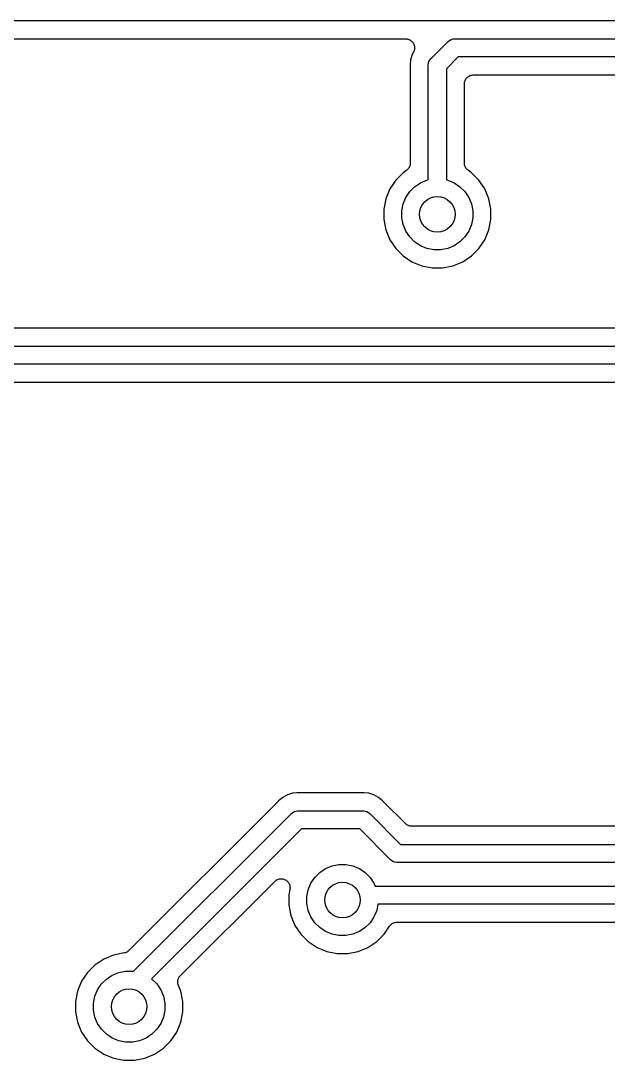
# Model space of a CAD drawing. Extents: x 0.48 to 2.43, y -7.79 to -4.85.
# Drawn here: x 0.8853 to 1.0804, y -6.0021 to -5.6565 of the extents above; entities that cross this region are included whole.
import ezdxf

# ---------------------------------------------------------------- set-up
doc = ezdxf.new("R2010")
doc.units = 0
doc.header["$MEASUREMENT"] = 0
doc.layers.add('BLACK', color=7, linetype='CONTINUOUS')

msp = doc.modelspace()

# ---------------------------------------------------------------- linework, layer by layer
at = {"layer": 'BLACK', "linetype": 'CONTINUOUS'}
for p, q in [((1.26254, -5.65654), (0.698093, -5.65654)), ((0.701821, -5.66254), (1.01307, -5.66254)), ((1.01307, -5.66254), (1.01311, -5.66254)), ((1.01311, -5.66254), (1.01325, -5.66256)), ((1.01325, -5.66256), (1.01339, -5.66256)), ((1.01339, -5.66256), (1.01354, -5.66259)), ((1.01354, -5.66259), (1.01369, -5.66261)), ((1.01369, -5.66261), (1.01383, -5.66265)), ((1.01383, -5.66265), (1.01396, -5.66268)), ((1.01396, -5.66268), (1.01411, -5.66274)), ((1.01411, -5.66274), (1.01425, -5.66279)), ((1.01425, -5.66279), (1.01438, -5.66285)), ((1.01438, -5.66285), (1.0145, -5.66291)), ((1.0145, -5.66291), (1.01463, -5.66299)), ((1.01463, -5.66299), (1.01477, -5.66307)), ((1.01477, -5.66307), (1.01487, -5.66316)), ((1.02721, -5.66341), (1.02766, -5.66304)), ((1.02766, -5.66304), (1.02818, -5.66276)), ((1.02818, -5.66276), (1.02875, -5.66259)), ((1.02875, -5.66259), (1.02919, -5.66254)), ((1.02919, -5.66254), (1.02934, -5.66253)), ((1.02934, -5.66253), (1.02949, -5.66254)), ((1.02949, -5.66254), (1.14177, -5.66254)), ((1.01487, -5.66316), (1.01499, -5.66324)), ((1.01499, -5.66324), (1.0151, -5.66335)), ((1.0151, -5.66335), (1.01521, -5.66344)), ((1.01521, -5.66344), (1.0153, -5.66355)), ((1.0153, -5.66355), (1.0154, -5.66365)), ((1.0154, -5.66365), (1.01548, -5.66378)), ((1.01548, -5.66378), (1.01558, -5.6639)), ((1.01558, -5.6639), (1.01565, -5.66402)), ((1.01565, -5.66402), (1.01572, -5.66414)), ((1.01572, -5.66414), (1.01578, -5.66428)), ((1.01578, -5.66428), (1.01585, -5.66442)), ((1.01585, -5.66442), (1.01589, -5.66455)), ((1.01594, -5.66642), (1.01588, -5.66656)), ((1.01589, -5.66455), (1.01594, -5.66468)), ((1.01594, -5.66468), (1.01597, -5.66483)), ((1.01597, -5.66628), (1.01594, -5.66642)), ((1.01597, -5.66483), (1.01602, -5.66498)), ((1.01601, -5.66615), (1.01597, -5.66628)), ((1.01603, -5.66599), (1.01601, -5.66615)), ((1.01602, -5.66498), (1.01603, -5.66512)), ((1.01603, -5.66512), (1.01606, -5.66526)), ((1.01606, -5.66584), (1.01603, -5.66599)), ((1.01606, -5.66526), (1.01606, -5.66541)), ((1.01606, -5.66541), (1.01607, -5.66556)), ((1.01607, -5.66556), (1.01606, -5.6657)), ((1.01606, -5.6657), (1.01606, -5.66584)), ((1.0216, -5.66903), (1.02711, -5.66353)), ((1.02711, -5.66353), (1.02721, -5.66341)), ((1.01475, -5.6695), (1.01458, -5.67126)), ((1.01527, -5.6678), (1.01475, -5.6695)), ((1.01572, -5.66696), (1.01527, -5.6678)), ((1.01577, -5.66683), (1.01572, -5.66696)), ((1.01584, -5.66671), (1.01577, -5.66683)), ((1.01588, -5.66656), (1.01584, -5.66671)), ((1.02086, -5.67007), (1.02112, -5.66959)), ((1.02112, -5.66959), (1.02128, -5.66939)), ((1.02128, -5.66939), (1.02149, -5.66913)), ((1.02149, -5.66913), (1.0216, -5.66903)), ((1.03058, -5.66854), (1.02662, -5.6725)), ((1.14068, -5.66854), (1.03058, -5.66854)), ((1.01458, -5.67126), (1.01461, -5.67156)), ((1.01461, -5.67156), (1.01461, -5.6716)), ((1.01461, -5.6716), (1.01461, -5.67172)), ((1.01461, -5.67172), (1.01462, -5.67185)), ((1.01462, -5.67185), (1.01462, -5.70386)), ((1.02061, -5.67126), (1.02067, -5.67067)), ((1.02062, -5.67141), (1.02061, -5.67126)), ((1.02062, -5.70942), (1.02062, -5.67141)), ((1.02067, -5.67067), (1.02069, -5.67061)), ((1.02069, -5.67061), (1.02084, -5.67011)), ((1.02084, -5.67011), (1.02086, -5.67007)), ((1.02662, -5.6725), (1.02662, -5.70942)), ((1.03269, -5.67692), (1.03277, -5.67665)), ((1.03277, -5.67665), (1.03286, -5.67638)), ((1.03286, -5.67636), (1.033, -5.67612)), ((1.03286, -5.67637), (1.03286, -5.67636)), ((1.03286, -5.67638), (1.03286, -5.67637)), ((1.033, -5.67612), (1.03313, -5.67587)), ((1.03313, -5.67587), (1.03314, -5.67586)), ((1.03314, -5.67586), (1.03315, -5.67585)), ((1.03315, -5.67585), (1.03333, -5.67563)), ((1.03333, -5.67563), (1.03351, -5.67542)), ((1.03351, -5.67542), (1.03352, -5.67541)), ((1.03352, -5.6754), (1.03374, -5.67522)), ((1.03352, -5.67541), (1.03352, -5.6754)), ((1.03374, -5.67522), (1.03396, -5.67504)), ((1.03396, -5.67504), (1.03397, -5.67504)), ((1.03397, -5.67504), (1.03398, -5.67503)), ((1.03398, -5.67503), (1.03423, -5.6749)), ((1.03423, -5.6749), (1.03448, -5.67477)), ((1.03448, -5.67477), (1.03449, -5.67477)), ((1.03449, -5.67477), (1.0345, -5.67476)), ((1.0345, -5.67476), (1.03477, -5.67468)), ((1.03477, -5.67468), (1.03504, -5.6746)), ((1.03504, -5.6746), (1.03505, -5.6746)), ((1.03505, -5.6746), (1.03506, -5.6746)), ((1.03506, -5.6746), (1.03534, -5.67457)), ((1.03534, -5.67457), (1.03562, -5.67454)), ((1.03562, -5.67454), (1.13695, -5.67454)), ((1.03262, -5.6775), (1.03265, -5.67722)), ((1.03262, -5.67752), (1.03262, -5.6775)), ((1.03262, -5.67754), (1.03262, -5.67752)), ((1.03262, -5.67752), (1.03262, -5.67752)), ((1.03262, -5.67752), (1.03262, -5.67752)), ((1.03262, -5.70386), (1.03262, -5.67754)), ((1.03265, -5.67722), (1.03268, -5.67694)), ((1.03268, -5.67694), (1.03269, -5.67693)), ((1.03269, -5.67693), (1.03269, -5.67692)), ((1.01456, -5.70448), (1.01447, -5.70474)), ((1.01459, -5.70418), (1.01456, -5.70445)), ((1.01456, -5.70445), (1.01456, -5.70446)), ((1.01456, -5.70446), (1.01456, -5.70448)), ((1.01462, -5.7039), (1.01459, -5.70418)), ((1.01462, -5.70386), (1.01462, -5.70387)), ((1.01462, -5.70387), (1.01462, -5.70387)), ((1.01462, -5.70387), (1.01462, -5.70387)), ((1.01462, -5.70387), (1.01462, -5.7039)), ((1.03265, -5.70413), (1.03262, -5.70386)), ((1.03267, -5.70441), (1.03265, -5.70413)), ((1.03268, -5.70442), (1.03267, -5.70441)), ((1.03268, -5.70444), (1.03268, -5.70442)), ((1.03276, -5.70471), (1.03268, -5.70444)), ((1.01227, -5.70703), (1.00979, -5.70951)), ((1.01329, -5.70635), (1.01227, -5.70703)), ((1.01351, -5.70617), (1.01329, -5.70635)), ((1.01372, -5.706), (1.01351, -5.70617)), ((1.01373, -5.70599), (1.01372, -5.706)), ((1.01374, -5.70598), (1.01373, -5.70599)), ((1.01392, -5.70576), (1.01374, -5.70598)), ((1.0141, -5.70555), (1.01392, -5.70576)), ((1.01411, -5.70553), (1.0141, -5.70554)), ((1.0141, -5.70554), (1.0141, -5.70555)), ((1.01425, -5.70528), (1.01411, -5.70553)), ((1.01438, -5.70504), (1.01425, -5.70528)), ((1.01439, -5.70501), (1.01438, -5.70502)), ((1.01438, -5.70502), (1.01438, -5.70504)), ((1.01447, -5.70474), (1.01439, -5.70501)), ((1.03284, -5.70497), (1.03276, -5.70471)), ((1.03284, -5.70498), (1.03284, -5.70497)), ((1.03285, -5.705), (1.03284, -5.70498)), ((1.03298, -5.70524), (1.03285, -5.705)), ((1.03311, -5.70549), (1.03298, -5.70524)), ((1.03312, -5.7055), (1.03311, -5.70549)), ((1.03312, -5.70552), (1.03312, -5.7055)), ((1.0333, -5.70573), (1.03312, -5.70552)), ((1.03347, -5.70595), (1.0333, -5.70573)), ((1.03348, -5.70596), (1.03347, -5.70595)), ((1.03349, -5.70597), (1.03348, -5.70596)), ((1.03371, -5.70614), (1.03349, -5.70597)), ((1.03392, -5.70633), (1.03371, -5.70614)), ((1.03394, -5.70634), (1.03392, -5.70633)), ((1.03396, -5.70635), (1.03394, -5.70634)), ((1.03394, -5.70634), (1.03394, -5.70634)), ((1.03394, -5.70634), (1.03394, -5.70634)), ((1.03498, -5.70703), (1.03396, -5.70635)), ((1.03746, -5.70951), (1.03498, -5.70703)), ((1.00979, -5.70951), (1.00784, -5.71243)), ((1.01609, -5.71169), (1.01803, -5.7104)), ((1.01803, -5.7104), (1.02018, -5.70951)), ((1.02018, -5.70951), (1.02062, -5.70942)), ((1.02662, -5.70942), (1.02707, -5.70951)), ((1.02707, -5.70951), (1.02922, -5.7104)), ((1.02922, -5.7104), (1.03115, -5.71169)), ((1.03941, -5.71243), (1.03746, -5.70951)), ((1.00784, -5.71243), (1.0065, -5.71567)), ((1.01316, -5.71527), (1.01445, -5.71334)), ((1.01445, -5.71334), (1.01609, -5.71169)), ((1.03115, -5.71169), (1.0328, -5.71334)), ((1.0328, -5.71334), (1.03409, -5.71527)), ((1.04075, -5.71567), (1.03941, -5.71243)), ((1.0065, -5.71567), (1.00581, -5.71911)), ((1.01181, -5.7197), (1.01226, -5.71742)), ((1.01226, -5.71742), (1.01316, -5.71527)), ((1.03409, -5.71527), (1.03498, -5.71742)), ((1.03498, -5.71742), (1.03543, -5.7197)), ((1.04143, -5.71911), (1.04075, -5.71567)), ((1.00581, -5.71911), (1.00581, -5.72262)), ((1.01181, -5.72203), (1.01181, -5.7197)), ((1.03543, -5.7197), (1.03543, -5.72203)), ((1.04143, -5.72262), (1.04143, -5.71911)), ((1.00581, -5.72262), (1.0065, -5.72606)), ((1.01226, -5.72431), (1.01181, -5.72203)), ((1.01316, -5.72646), (1.01226, -5.72431)), ((1.03498, -5.72431), (1.03409, -5.72646)), ((1.03543, -5.72203), (1.03498, -5.72431)), ((1.04075, -5.72606), (1.04143, -5.72262)), ((1.0065, -5.72606), (1.00784, -5.7293)), ((1.01445, -5.7284), (1.01316, -5.72646)), ((1.01609, -5.73004), (1.01445, -5.7284)), ((1.0328, -5.7284), (1.03115, -5.73004)), ((1.03409, -5.72646), (1.0328, -5.7284)), ((1.03941, -5.7293), (1.04075, -5.72606)), ((1.00784, -5.7293), (1.00979, -5.73222)), ((1.01803, -5.73133), (1.01609, -5.73004)), ((1.02018, -5.73222), (1.01803, -5.73133)), ((1.02922, -5.73133), (1.02707, -5.73222)), ((1.03115, -5.73004), (1.02922, -5.73133)), ((1.03746, -5.73222), (1.03941, -5.7293)), ((1.00979, -5.73222), (1.01227, -5.7347)), ((1.01227, -5.7347), (1.01519, -5.73665)), ((1.02246, -5.73268), (1.02018, -5.73222)), ((1.02479, -5.73268), (1.02246, -5.73268)), ((1.02707, -5.73222), (1.02479, -5.73268)), ((1.03206, -5.73665), (1.03498, -5.7347)), ((1.03498, -5.7347), (1.03746, -5.73222)), ((1.01519, -5.73665), (1.01843, -5.73799)), ((1.01843, -5.73799), (1.02187, -5.73868)), ((1.02187, -5.73868), (1.02538, -5.73868)), ((1.02538, -5.73868), (1.02882, -5.73799)), ((1.02882, -5.73799), (1.03206, -5.73665)), ((1.08463, -5.75872), (0.780116, -5.75872)), ((0.779675, -5.76472), (1.08835, -5.76472)), ((1.08945, -5.77072), (0.78077, -5.77072)), ((0.784498, -5.77672), (1.08901, -5.77672)), ((0.972276, -5.91468), (0.970905, -5.9158)), ((0.973839, -5.91384), (0.972276, -5.91468)), ((0.975536, -5.91333), (0.973839, -5.91384)), ((0.977001, -5.91318), (0.975536, -5.91333)), ((0.977005, -5.91318), (0.977001, -5.91318)), ((0.9773, -5.91315), (0.977005, -5.91318)), ((0.977595, -5.91318), (0.9773, -5.91315)), ((0.977721, -5.91318), (0.977595, -5.91318)), ((0.977847, -5.9132), (0.977721, -5.91318)), ((0.977889, -5.9132), (0.977847, -5.9132)), ((0.998489, -5.9132), (0.977889, -5.9132)), ((0.998615, -5.91318), (0.998489, -5.9132)), ((0.998741, -5.91319), (0.998615, -5.91318)), ((0.998783, -5.91318), (0.998741, -5.91319)), ((0.999078, -5.91315), (0.998783, -5.91318)), ((0.999373, -5.91318), (0.999078, -5.91315)), ((1.00084, -5.91333), (0.999373, -5.91318)), ((0.999373, -5.91318), (0.999373, -5.91318)), ((1.00254, -5.91384), (1.00084, -5.91333)), ((1.0041, -5.91468), (1.00254, -5.91384)), ((1.00547, -5.9158), (1.0041, -5.91468)), ((0.97052, -5.91625), (0.921176, -5.96559)), ((0.9706, -5.91615), (0.97052, -5.91625)), ((0.97069, -5.91606), (0.9706, -5.91615)), ((0.970717, -5.91603), (0.97069, -5.91606)), ((0.970905, -5.9158), (0.970717, -5.91603)), ((1.00566, -5.91603), (1.00547, -5.9158)), ((1.00575, -5.91612), (1.00566, -5.91603)), ((1.00583, -5.91622), (1.00575, -5.91612)), ((1.00586, -5.91625), (1.00583, -5.91622)), ((1.01303, -5.92342), (1.00586, -5.91625)), ((0.922749, -5.97251), (0.975075, -5.92018)), ((0.975075, -5.92018), (0.975169, -5.92007)), ((0.975169, -5.92007), (0.975625, -5.91969)), ((0.975625, -5.91969), (0.976147, -5.91941)), ((0.976147, -5.91941), (0.976712, -5.91924)), ((0.976712, -5.91924), (0.977153, -5.9192)), ((0.977153, -5.9192), (0.9773, -5.91918)), ((0.977153, -5.9192), (0.977153, -5.9192)), ((0.9773, -5.91918), (0.977447, -5.9192)), ((0.977447, -5.9192), (0.998931, -5.9192)), ((0.998931, -5.9192), (0.999078, -5.91918)), ((0.999078, -5.91918), (0.999225, -5.9192)), ((0.999225, -5.9192), (0.999225, -5.9192)), ((0.999225, -5.9192), (0.999666, -5.91924)), ((0.999666, -5.91924), (1.00023, -5.91941)), ((1.00023, -5.91941), (1.00075, -5.91969)), ((1.00075, -5.91969), (1.00121, -5.92007)), ((1.00121, -5.92007), (1.0013, -5.92018)), ((1.0013, -5.92018), (1.01142, -5.9303)), ((0.978543, -5.9252), (0.928713, -5.97503)), ((0.997835, -5.9252), (0.978543, -5.9252)), ((1.00796, -5.93532), (0.997835, -5.9252)), ((1.01325, -5.9236), (1.01303, -5.92342)), ((1.01346, -5.92378), (1.01325, -5.9236)), ((1.01347, -5.92378), (1.01346, -5.92378)), ((1.01348, -5.92379), (1.01347, -5.92378)), ((1.01373, -5.92392), (1.01348, -5.92379)), ((1.01397, -5.92406), (1.01373, -5.92392)), ((1.01399, -5.92406), (1.01397, -5.92406)), ((1.014, -5.92407), (1.01399, -5.92406)), ((1.01427, -5.92415), (1.014, -5.92407)), ((1.01453, -5.92423), (1.01427, -5.92415)), ((1.01454, -5.92424), (1.01453, -5.92423)), ((1.01456, -5.92424), (1.01454, -5.92424)), ((1.01483, -5.92427), (1.01456, -5.92424)), ((1.01511, -5.9243), (1.01483, -5.92427)), ((1.01514, -5.9243), (1.01511, -5.9243)), ((1.01515, -5.9243), (1.01514, -5.9243)), ((1.01514, -5.9243), (1.01514, -5.9243)), ((1.01514, -5.9243), (1.01514, -5.9243)), ((1.23101, -5.9243), (1.01515, -5.9243)), ((1.01142, -5.9303), (1.23914, -5.9303)), ((1.00805, -5.93543), (1.00796, -5.93532)), ((1.00851, -5.93581), (1.00805, -5.93543)), ((1.00903, -5.93609), (1.00851, -5.93581)), ((0.984597, -5.93964), (0.986531, -5.93835)), ((0.986531, -5.93835), (0.988681, -5.93746)), ((0.988681, -5.93746), (0.990963, -5.93701)), ((0.990963, -5.93701), (0.993289, -5.93701)), ((0.993289, -5.93701), (0.995571, -5.93746)), ((0.995571, -5.93746), (0.997721, -5.93835)), ((0.997721, -5.93835), (0.999655, -5.93964)), ((1.00951, -5.93623), (1.00903, -5.93609)), ((1.00959, -5.93626), (1.00951, -5.93623)), ((1.01018, -5.93632), (1.00959, -5.93626)), ((1.01033, -5.9363), (1.01018, -5.93632)), ((1.24024, -5.9363), (1.01033, -5.9363)), ((0.938275, -5.97395), (0.969595, -5.94263)), ((0.969595, -5.94263), (0.969619, -5.94261)), ((0.969619, -5.94261), (0.969625, -5.9426)), ((0.969619, -5.94261), (0.969619, -5.94261)), ((0.969619, -5.94261), (0.969619, -5.94261)), ((0.969625, -5.9426), (0.969855, -5.94242)), ((0.969855, -5.94242), (0.970076, -5.94224)), ((0.970076, -5.94224), (0.970079, -5.94224)), ((0.970079, -5.94224), (0.970082, -5.94224)), ((0.970082, -5.94224), (0.970349, -5.9421)), ((0.970349, -5.9421), (0.970595, -5.94197)), ((0.970595, -5.94197), (0.970599, -5.94197)), ((0.970599, -5.94197), (0.970602, -5.94197)), ((0.970602, -5.94197), (0.970892, -5.94188)), ((0.970892, -5.94188), (0.971157, -5.9418)), ((0.971157, -5.9418), (0.971161, -5.9418)), ((0.971161, -5.9418), (0.971165, -5.9418)), ((0.971165, -5.9418), (0.971466, -5.94178)), ((0.971466, -5.94178), (0.97174, -5.94175)), ((0.97174, -5.94175), (0.971744, -5.94175)), ((0.971744, -5.94175), (0.971748, -5.94175)), ((0.971748, -5.94175), (0.972039, -5.94178)), ((0.972039, -5.94178), (0.972322, -5.94181)), ((0.972322, -5.94181), (0.972326, -5.94181)), ((0.972326, -5.94181), (0.97233, -5.94181)), ((0.97233, -5.94181), (0.972602, -5.9419)), ((0.972602, -5.9419), (0.972881, -5.94199)), ((0.972881, -5.94199), (0.972885, -5.94199)), ((0.972885, -5.94199), (0.972889, -5.94199)), ((0.972889, -5.94199), (0.97314, -5.94213)), ((0.97314, -5.94213), (0.973396, -5.94227)), ((0.973396, -5.94227), (0.973399, -5.94227)), ((0.973399, -5.94227), (0.973403, -5.94227)), ((0.973403, -5.94227), (0.973622, -5.94245)), ((0.973622, -5.94245), (0.973847, -5.94264)), ((0.973847, -5.94264), (0.973849, -5.94264)), ((0.973849, -5.94264), (0.973852, -5.94264)), ((0.973852, -5.94264), (0.974038, -5.94287)), ((0.974038, -5.94287), (0.974217, -5.94309)), ((0.981659, -5.94322), (0.982952, -5.94129)), ((0.982952, -5.94129), (0.984597, -5.93964)), ((0.999655, -5.93964), (1.0013, -5.94129)), ((1.0013, -5.94129), (1.00259, -5.94322)), ((0.974217, -5.94309), (0.974218, -5.9431)), ((0.974218, -5.9431), (0.974221, -5.9431)), ((0.974221, -5.9431), (0.97436, -5.94336)), ((0.974659, -5.94534), (0.974315, -5.94706)), ((0.97436, -5.94336), (0.974491, -5.94361)), ((0.974491, -5.94361), (0.974492, -5.94361)), ((0.974492, -5.94361), (0.974494, -5.94362)), ((0.974494, -5.94362), (0.974578, -5.9439)), ((0.974578, -5.9439), (0.97466, -5.94417)), ((0.974688, -5.94504), (0.974659, -5.94534)), ((0.97466, -5.94417), (0.97466, -5.94417)), ((0.97466, -5.94417), (0.974661, -5.94418)), ((0.974661, -5.94418), (0.974688, -5.94447)), ((0.974688, -5.94447), (0.974716, -5.94475)), ((0.974716, -5.94476), (0.974688, -5.94504)), ((0.974716, -5.94475), (0.974716, -5.94476)), ((0.974716, -5.94476), (0.974716, -5.94476)), ((0.980315, -5.94766), (0.980769, -5.94537)), ((0.980769, -5.94537), (0.981659, -5.94322)), ((1.00259, -5.94322), (1.00299, -5.94417)), ((1.00299, -5.94417), (1.25856, -5.94417)), ((0.974315, -5.94706), (0.974315, -5.95057)), ((0.980315, -5.94998), (0.980315, -5.94766)), ((0.974315, -5.95057), (0.974999, -5.95401)), ((0.980769, -5.95226), (0.980315, -5.94998)), ((0.981659, -5.95441), (0.980769, -5.95226)), ((1.00348, -5.95226), (1.00259, -5.95441)), ((1.0039, -5.95017), (1.00348, -5.95226)), ((1.25856, -5.95017), (1.0039, -5.95017)), ((0.974999, -5.95401), (0.976342, -5.95726)), ((0.982952, -5.95635), (0.981659, -5.95441)), ((0.984597, -5.95799), (0.982952, -5.95635)), ((1.0013, -5.95635), (0.999655, -5.95799)), ((1.00259, -5.95441), (1.0013, -5.95635)), ((1.00836, -5.95685), (1.00858, -5.95668)), ((1.00858, -5.95668), (1.00859, -5.95667)), ((1.00859, -5.95667), (1.0086, -5.95666)), ((1.0086, -5.95666), (1.00885, -5.95653)), ((1.00885, -5.95653), (1.00909, -5.9564)), ((1.00909, -5.9564), (1.00911, -5.9564)), ((1.00911, -5.9564), (1.00912, -5.95639)), ((1.00912, -5.95639), (1.00939, -5.95631)), ((1.00939, -5.95631), (1.00965, -5.95623)), ((1.00965, -5.95623), (1.00967, -5.95623)), ((1.00967, -5.95623), (1.00968, -5.95623)), ((1.00968, -5.95623), (1.00996, -5.9562)), ((1.00996, -5.9562), (1.01024, -5.95617)), ((1.01024, -5.95617), (1.20933, -5.95617)), ((0.976342, -5.95726), (0.978291, -5.96017)), ((0.978291, -5.96017), (0.980772, -5.96265)), ((0.986531, -5.95929), (0.984597, -5.95799)), ((0.988681, -5.96018), (0.986531, -5.95929)), ((0.990963, -5.96063), (0.988681, -5.96018)), ((0.995571, -5.96018), (0.993289, -5.96063)), ((0.997721, -5.95929), (0.995571, -5.96018)), ((0.999655, -5.95799), (0.997721, -5.95929)), ((1.00348, -5.96265), (1.00596, -5.96017)), ((1.00596, -5.96017), (1.00774, -5.95751)), ((1.00774, -5.95751), (1.00775, -5.9575)), ((1.00775, -5.9575), (1.00776, -5.95747)), ((1.00775, -5.9575), (1.00775, -5.9575)), ((1.00775, -5.9575), (1.00775, -5.9575)), ((1.00776, -5.95747), (1.00795, -5.95726)), ((1.00795, -5.95726), (1.00812, -5.95705)), ((1.00812, -5.95705), (1.00813, -5.95704)), ((1.00813, -5.95704), (1.00814, -5.95703)), ((1.00814, -5.95703), (1.00836, -5.95685)), ((0.980772, -5.96265), (0.983689, -5.9646)), ((0.993289, -5.96063), (0.990963, -5.96063)), ((1.00056, -5.9646), (1.00348, -5.96265)), ((0.916065, -5.96713), (0.912823, -5.96847)), ((0.91964, -5.96641), (0.916065, -5.96713)), ((0.919904, -5.96633), (0.91964, -5.96641)), ((0.920169, -5.96626), (0.919904, -5.96633)), ((0.920184, -5.96625), (0.920169, -5.96626)), ((0.9202, -5.96624), (0.920184, -5.96625)), ((0.920444, -5.96611), (0.9202, -5.96624)), ((0.920688, -5.96599), (0.920444, -5.96611)), ((0.920702, -5.96598), (0.920688, -5.96599)), ((0.920717, -5.96597), (0.920702, -5.96598)), ((0.920929, -5.9658), (0.920717, -5.96597)), ((0.921146, -5.96562), (0.920929, -5.9658)), ((0.921176, -5.96559), (0.921146, -5.96562)), ((0.983689, -5.9646), (0.986931, -5.96595)), ((0.986931, -5.96595), (0.990372, -5.96663)), ((0.990372, -5.96663), (0.99388, -5.96663)), ((0.99388, -5.96663), (0.997321, -5.96595)), ((0.997321, -5.96595), (1.00056, -5.9646)), ((0.909906, -5.97042), (0.907425, -5.9729)), ((0.912823, -5.96847), (0.909906, -5.97042)), ((0.907425, -5.9729), (0.905476, -5.97582)), ((0.913731, -5.97508), (0.915665, -5.97379)), ((0.915665, -5.97379), (0.917815, -5.97289)), ((0.917815, -5.97289), (0.920097, -5.97244)), ((0.920097, -5.97244), (0.922423, -5.97244)), ((0.922423, -5.97244), (0.922749, -5.97251)), ((0.938096, -5.97417), (0.938275, -5.97395)), ((0.905476, -5.97582), (0.904133, -5.97906)), ((0.910793, -5.97866), (0.912086, -5.97672)), ((0.912086, -5.97672), (0.913731, -5.97508)), ((0.928713, -5.97503), (0.928789, -5.97508)), ((0.928789, -5.97508), (0.930434, -5.97672)), ((0.930434, -5.97672), (0.931727, -5.97866)), ((0.937397, -5.97603), (0.937428, -5.97576)), ((0.937398, -5.97605), (0.937397, -5.97603)), ((0.937397, -5.97606), (0.937398, -5.97605)), ((0.937423, -5.97634), (0.937397, -5.97606)), ((0.937447, -5.97662), (0.937423, -5.97634)), ((0.937428, -5.97576), (0.937456, -5.97548)), ((0.937451, -5.97663), (0.937447, -5.97662)), ((0.937452, -5.97664), (0.937451, -5.97663)), ((0.937532, -5.97691), (0.937452, -5.97664)), ((0.937456, -5.97548), (0.93746, -5.97546)), ((0.93746, -5.97546), (0.937461, -5.97545)), ((0.937461, -5.97545), (0.937545, -5.97519)), ((0.937609, -5.97718), (0.937532, -5.97691)), ((0.937545, -5.97519), (0.937627, -5.97492)), ((0.937619, -5.9772), (0.937609, -5.97718)), ((0.93762, -5.9772), (0.937619, -5.9772)), ((0.937619, -5.9772), (0.937619, -5.9772)), ((0.937625, -5.97722), (0.93762, -5.9772)), ((0.938386, -5.97906), (0.937625, -5.97722)), ((0.937627, -5.97492), (0.937633, -5.97491)), ((0.937633, -5.97491), (0.937637, -5.97489)), ((0.937637, -5.97489), (0.937771, -5.97465)), ((0.937771, -5.97465), (0.937904, -5.9744)), ((0.937904, -5.9744), (0.937912, -5.97439)), ((0.937912, -5.97439), (0.937919, -5.97438)), ((0.937919, -5.97438), (0.938096, -5.97417)), ((0.904133, -5.97906), (0.903449, -5.9825)), ((0.909449, -5.98309), (0.909903, -5.98081)), ((0.909903, -5.98081), (0.910793, -5.97866)), ((0.931727, -5.97866), (0.932617, -5.98081)), ((0.932617, -5.98081), (0.933071, -5.98309)), ((0.939071, -5.9825), (0.938386, -5.97906)), ((0.903449, -5.9825), (0.903449, -5.98601)), ((0.909449, -5.98542), (0.909449, -5.98309)), ((0.933071, -5.98309), (0.933071, -5.98542)), ((0.939071, -5.98601), (0.939071, -5.9825)), ((0.903449, -5.98601), (0.904133, -5.98945)), ((0.909903, -5.9877), (0.909449, -5.98542)), ((0.910793, -5.98985), (0.909903, -5.9877)), ((0.932617, -5.9877), (0.931727, -5.98985)), ((0.933071, -5.98542), (0.932617, -5.9877)), ((0.938386, -5.98945), (0.939071, -5.98601)), ((0.904133, -5.98945), (0.905476, -5.99269)), ((0.912086, -5.99178), (0.910793, -5.98985)), ((0.931727, -5.98985), (0.930434, -5.99178)), ((0.937044, -5.99269), (0.938386, -5.98945)), ((0.905476, -5.99269), (0.907425, -5.99561)), ((0.913731, -5.99343), (0.912086, -5.99178)), ((0.915665, -5.99472), (0.913731, -5.99343)), ((0.917815, -5.99561), (0.915665, -5.99472)), ((0.926854, -5.99472), (0.924705, -5.99561)), ((0.928789, -5.99343), (0.926854, -5.99472)), ((0.930434, -5.99178), (0.928789, -5.99343)), ((0.935095, -5.99561), (0.937044, -5.99269)), ((0.907425, -5.99561), (0.909906, -5.99809)), ((0.909906, -5.99809), (0.912823, -6.00004)), ((0.920097, -5.99606), (0.917815, -5.99561)), ((0.922423, -5.99606), (0.920097, -5.99606)), ((0.924705, -5.99561), (0.922423, -5.99606)), ((0.929697, -6.00004), (0.932614, -5.99809)), ((0.932614, -5.99809), (0.935095, -5.99561)), ((0.912823, -6.00004), (0.916065, -6.00138)), ((0.916065, -6.00138), (0.919506, -6.00206)), ((0.923014, -6.00206), (0.926455, -6.00138)), ((0.926455, -6.00138), (0.929697, -6.00004)), ((0.919506, -6.00206), (0.923014, -6.00206))]:
    msp.add_line(p, q, dxfattribs=at)
at = {"layer": 'BLACK'}
for centre in [(1.02362, -5.72087), (0.992126, -5.94882), (0.92126, -5.98425)]:
    msp.add_circle(centre, 0.005906, dxfattribs=at)

doc.saveas('drawing.dxf')
